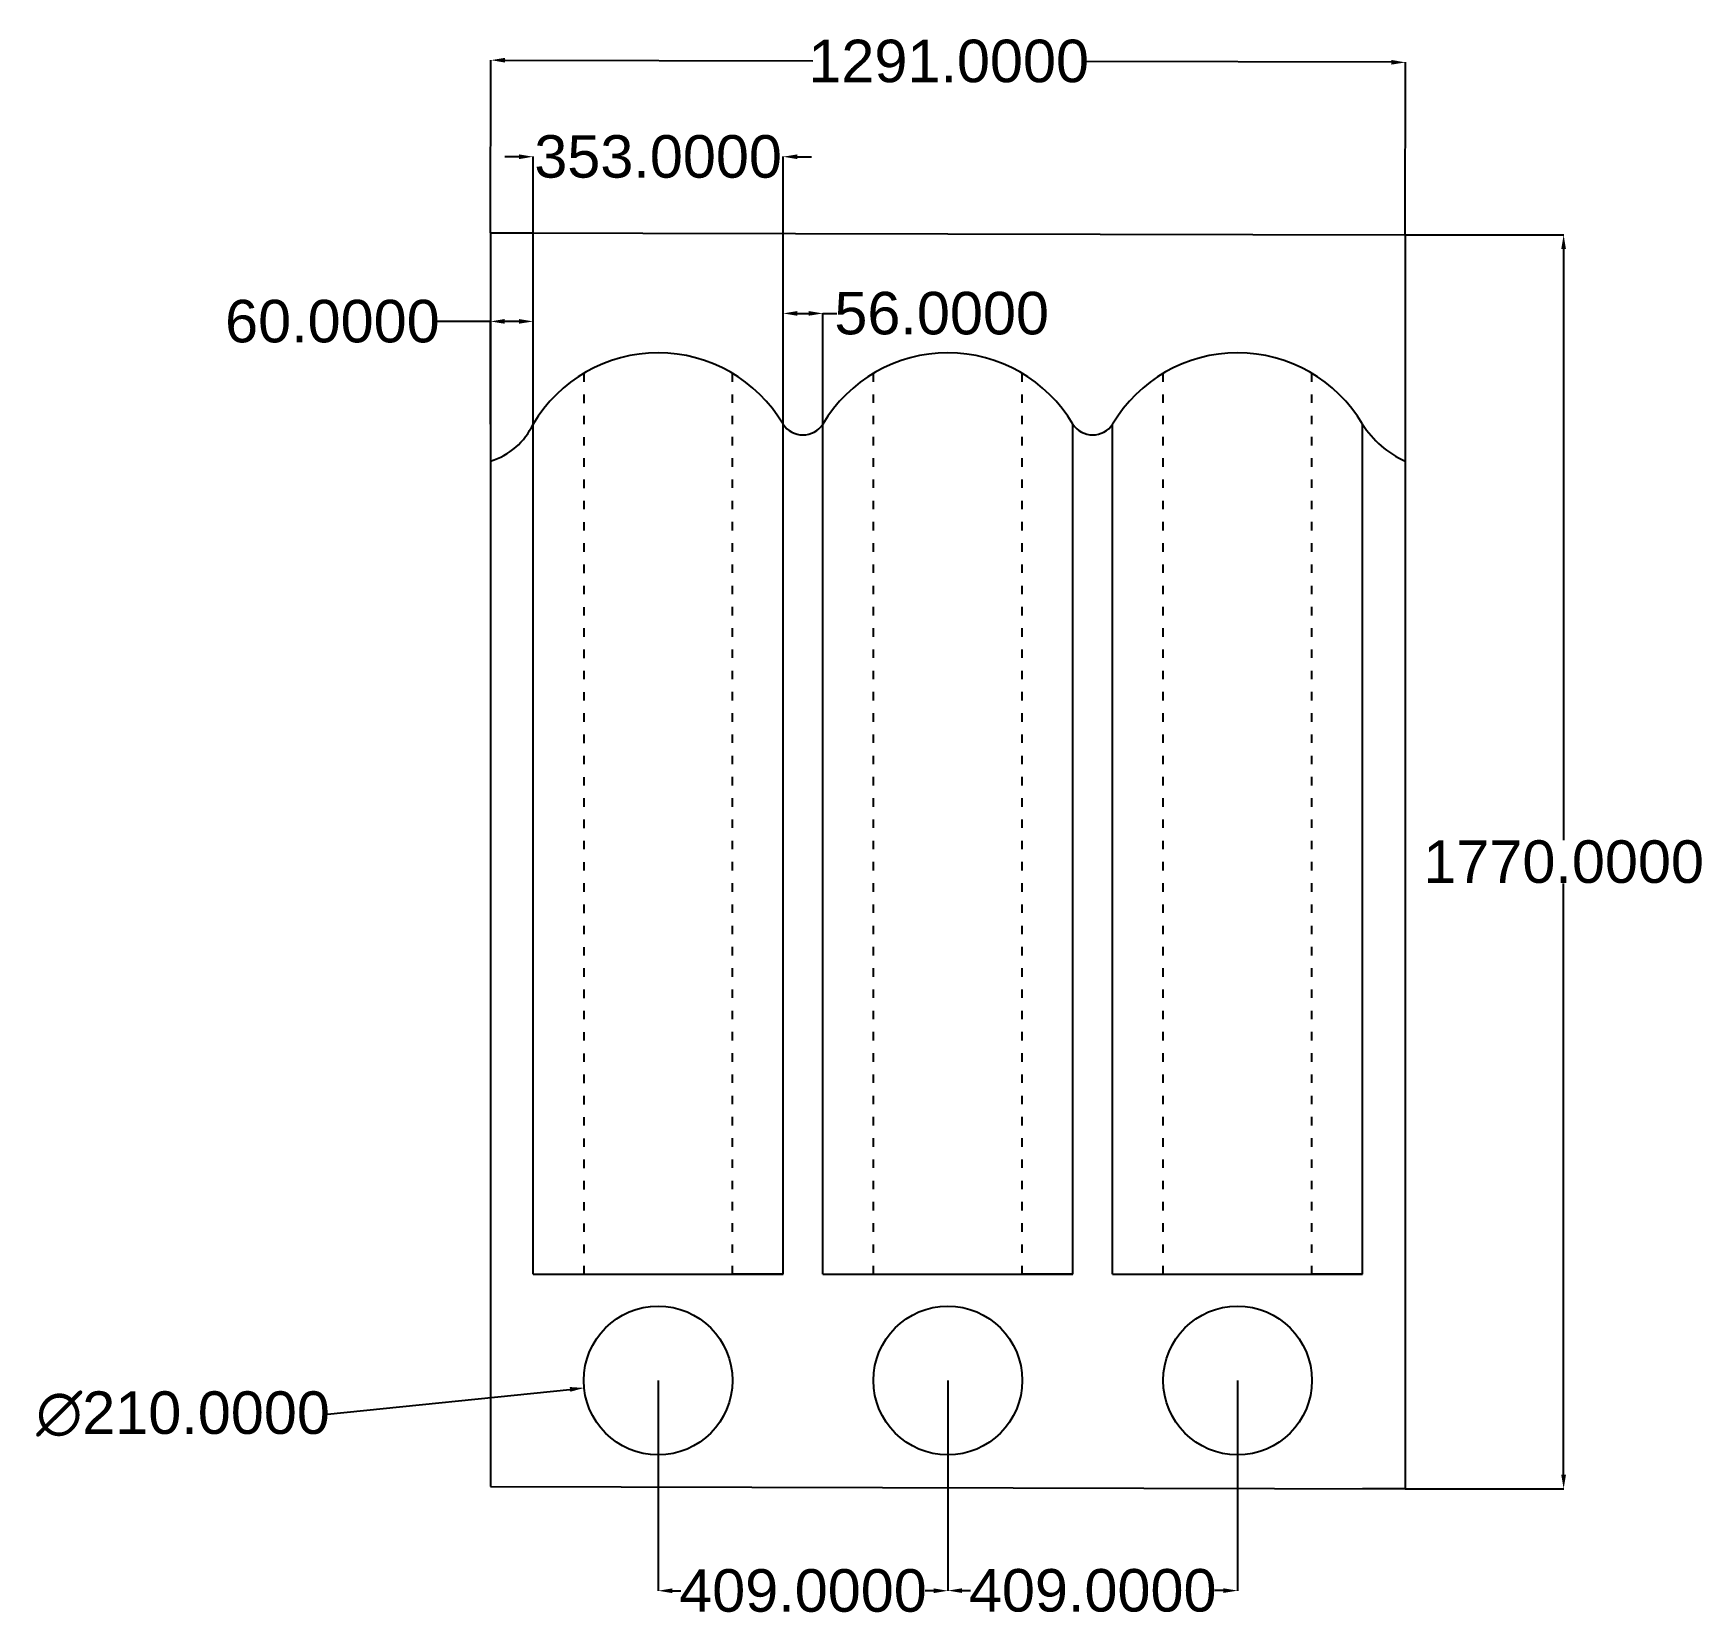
# Model space of a CAD drawing. Header units: inches. Extents: x 1404 to 3759, y 2513 to 4751.
import ezdxf

# ---------------------------------------------------------------- set-up
doc = ezdxf.new("R2010")
doc.units = ezdxf.units.IN
doc.header["$MEASUREMENT"] = 0
doc.linetypes.add('ACAD_ISO03W100', pattern=[30, 12, -18])
doc.styles.get("Standard").update_dxf_attribs({"font": 'arial.ttf'})
doc.dimstyles.new('Annotative', dxfattribs={"dimscale": 0, "dimtxt": 60, "dimasz": 20, "dimexe": 0.18, "dimexo": 0.0625, "dimgap": 0.09, "dimtad": 0, "dimtih": 1, "dimtoh": 1, "dimdec": 4, "dimzin": 0, "dimdsep": 46, "dimtxsty": 'Standard', "dimcen": 0.09, "dimclrd": 1, "dimclre": 1, "dimclrt": 1, "dimadec": 0, "dimazin": 0, "dimtfac": 1, "dimtdec": 4, "dimtofl": 0, "dimtmove": 0, "dimatfit": 3, "dimfxl": 1, "dimtolj": 1, "dimtzin": 0, "dimarcsym": 0})

# ---------------------------------------------------------------- blocks, each defined once
blk = doc.blocks.new('*D1')
at = {"color": 1, "lineweight": -2, "transparency": 16777216}
for p, q in [((3340.1, 4466.2), (3564.1, 4466.2)), ((3563.9, 4446.2), (3563.9, 3611.9)), ((3563.9, 2716.2), (3563.9, 3550.5)), ((3340.1, 2696.2), (3564.1, 2696.2))]:
    blk.add_line(p, q, dxfattribs=at)
at = {"color": 1, "transparency": 16777216}
for points in [[(3560.5, 4446.2), (3567.2, 4446.2), (3563.9, 4466.2)], [(3560.5, 2716.2), (3567.2, 2716.2), (3563.9, 2696.2)]]:
    blk.add_solid(points, dxfattribs=at)
at = {"layer": 'Defpoints', "color": 0, "transparency": 16777216}
for p in [(3340.1, 4466.2), (3340.1, 2696.2), (3563.9, 2696.2)]:
    blk.add_point(p, dxfattribs=at)
at = {"color": 1, "transparency": 16777216, "insert": (3563.9, 3581.2), "char_height": 60, "attachment_point": 5}
blk.add_mtext('\\A1;1770.0000', dxfattribs=at)
blk = doc.blocks.new('*D2')
at = {"color": 1, "lineweight": -2, "transparency": 16777216}
for p, q in [((2049.1, 4469.3), (2049.7, 4713.2)), ((2069.7, 4713), (2504.1, 4711.9)), ((3320.7, 4710), (2887.4, 4711)), ((3340.1, 4466.3), (3340.7, 4710.1))]:
    blk.add_line(p, q, dxfattribs=at)
at = {"color": 1, "transparency": 16777216}
for points in [[(2069.7, 4716.3), (2069.7, 4709.6), (2049.7, 4713)], [(3320.7, 4713.3), (3320.6, 4706.7), (3340.7, 4709.9)]]:
    blk.add_solid(points, dxfattribs=at)
at = {"layer": 'Defpoints', "color": 0, "transparency": 16777216}
for p in [(3340.7, 4709.9), (2049.1, 4469.3), (3340.1, 4466.2)]:
    blk.add_point(p, dxfattribs=at)
at = {"color": 1, "transparency": 16777216, "insert": (2695.8, 4711.5), "char_height": 60, "attachment_point": 5}
blk.add_mtext('\\A1;1291.0000', dxfattribs=at)
blk = doc.blocks.new('*D4')
at = {"color": 1, "linetype": 'Continuous', "lineweight": -2, "transparency": 16777216}
for p, q in [((1818.8, 2801.8), (2161.2, 2836.5)), ((2285.5, 2849.1), (2285.7, 2849.1)), ((2285.6, 2849), (2285.6, 2849.2))]:
    blk.add_line(p, q, dxfattribs=at)
at = {"color": 1, "linetype": 'Continuous', "transparency": 16777216}
blk.add_solid([(2160.9, 2839.9), (2161.6, 2833.2), (2181.1, 2838.6)], dxfattribs=at)
at = {"layer": 'Defpoints', "color": 0, "linetype": 'Continuous', "transparency": 16777216}
for p in [(2390, 2859.7), (2181.1, 2838.6)]:
    blk.add_point(p, dxfattribs=at)
at = {"color": 1, "linetype": 'Continuous', "transparency": 16777216, "insert": (1615, 2801.8), "char_height": 60, "attachment_point": 5}
blk.add_mtext('\\A1;∅210.0000', dxfattribs=at)
blk = doc.blocks.new('*D5')
at = {"color": 1, "linetype": 'Continuous', "lineweight": -2, "transparency": 16777216}
for p, q in [((2089.1, 4576.7), (2069.1, 4576.7)), ((2109.1, 4199.2), (2109.1, 4576.8)), ((2462.1, 4199.2), (2462.1, 4576.8)), ((2482.1, 4576.7), (2502.1, 4576.7))]:
    blk.add_line(p, q, dxfattribs=at)
at = {"color": 1, "linetype": 'Continuous', "transparency": 16777216}
for points in [[(2089.1, 4580), (2089.1, 4573.3), (2109.1, 4576.7)], [(2482.1, 4580), (2482.1, 4573.3), (2462.1, 4576.7)]]:
    blk.add_solid(points, dxfattribs=at)
at = {"layer": 'Defpoints', "color": 0, "linetype": 'Continuous', "transparency": 16777216}
for p in [(2462.1, 4576.7), (2109.1, 4199.1), (2462.1, 4199.1)]:
    blk.add_point(p, dxfattribs=at)
at = {"color": 1, "linetype": 'Continuous', "transparency": 16777216, "insert": (2285.6, 4576.7), "char_height": 60, "attachment_point": 5}
blk.add_mtext('\\A1;353.0000', dxfattribs=at)
blk = doc.blocks.new('*D7')
at = {"color": 1, "linetype": 'Continuous', "lineweight": -2, "transparency": 16777216}
for p, q in [((2694.6, 2849.1), (2694.6, 2552.3)), ((3103.6, 2849.1), (3103.6, 2552.3)), ((2714.6, 2552.5), (2726.7, 2552.5)), ((3083.6, 2552.5), (3071.4, 2552.5))]:
    blk.add_line(p, q, dxfattribs=at)
at = {"color": 1, "linetype": 'Continuous', "transparency": 16777216}
for points in [[(2714.6, 2555.8), (2714.6, 2549.2), (2694.6, 2552.5)], [(3083.6, 2555.8), (3083.6, 2549.2), (3103.6, 2552.5)]]:
    blk.add_solid(points, dxfattribs=at)
at = {"layer": 'Defpoints', "color": 0, "linetype": 'Continuous', "transparency": 16777216}
for p in [(2694.6, 2849.1), (3103.6, 2849.1), (3103.6, 2552.5)]:
    blk.add_point(p, dxfattribs=at)
at = {"color": 1, "linetype": 'Continuous', "transparency": 16777216, "insert": (2899.1, 2552.5), "char_height": 60, "attachment_point": 5}
blk.add_mtext('\\A1;409.0000', dxfattribs=at)
blk = doc.blocks.new('*D8')
at = {"color": 1, "linetype": 'Continuous', "lineweight": -2, "transparency": 16777216}
for p, q in [((2285.6, 2849.2), (2285.6, 2552.1)), ((2694.6, 2849.1), (2694.6, 2552.1)), ((2305.6, 2552.3), (2317.7, 2552.3)), ((2674.6, 2552.3), (2662.4, 2552.3))]:
    blk.add_line(p, q, dxfattribs=at)
at = {"color": 1, "linetype": 'Continuous', "transparency": 16777216}
for points in [[(2305.6, 2555.6), (2305.6, 2549), (2285.6, 2552.3)], [(2674.6, 2555.6), (2674.6, 2549), (2694.6, 2552.3)]]:
    blk.add_solid(points, dxfattribs=at)
at = {"layer": 'Defpoints', "color": 0, "linetype": 'Continuous', "transparency": 16777216}
for p in [(2285.6, 2849.2), (2694.6, 2849.1), (2694.6, 2552.3)]:
    blk.add_point(p, dxfattribs=at)
at = {"color": 1, "linetype": 'Continuous', "transparency": 16777216, "insert": (2490.1, 2552.3), "char_height": 60, "attachment_point": 5}
blk.add_mtext('\\A1;409.0000', dxfattribs=at)
blk = doc.blocks.new('*D9')
at = {"color": 1, "linetype": 'Continuous', "lineweight": -2, "transparency": 16777216}
for p, q in [((2462.1, 4199.2), (2462.1, 4355.7)), ((2482.1, 4355.5), (2498.1, 4355.5)), ((2518.1, 4199.2), (2518.1, 4355.7)), ((2518.1, 4355.5), (2538.1, 4355.5))]:
    blk.add_line(p, q, dxfattribs=at)
at = {"color": 1, "linetype": 'Continuous', "transparency": 16777216}
for points in [[(2482.1, 4358.8), (2482.1, 4352.2), (2462.1, 4355.5)], [(2498.1, 4358.8), (2498.1, 4352.2), (2518.1, 4355.5)]]:
    blk.add_solid(points, dxfattribs=at)
at = {"layer": 'Defpoints', "color": 0, "linetype": 'Continuous', "transparency": 16777216}
for p in [(2518.1, 4355.5), (2462.1, 4199.1), (2518.1, 4199.1)]:
    blk.add_point(p, dxfattribs=at)
at = {"color": 1, "linetype": 'Continuous', "transparency": 16777216, "insert": (2685.9, 4355.5), "char_height": 60, "attachment_point": 5}
blk.add_mtext('\\A1;56.0000', dxfattribs=at)
blk = doc.blocks.new('*D10')
at = {"color": 1, "linetype": 'Continuous', "lineweight": -2, "transparency": 16777216}
for p, q in [((2049.1, 4344.2), (1973.8, 4344.2)), ((2049.1, 4199.2), (2049.1, 4344.4)), ((2089.1, 4344.2), (2069.1, 4344.2)), ((2109.1, 4199.2), (2109.1, 4344.4))]:
    blk.add_line(p, q, dxfattribs=at)
at = {"color": 1, "linetype": 'Continuous', "transparency": 16777216}
for points in [[(2069.1, 4347.6), (2069.1, 4340.9), (2049.1, 4344.2)], [(2089.1, 4347.6), (2089.1, 4340.9), (2109.1, 4344.2)]]:
    blk.add_solid(points, dxfattribs=at)
at = {"layer": 'Defpoints', "color": 0, "linetype": 'Continuous', "transparency": 16777216}
for p in [(2109.1, 4344.2), (2049.1, 4199.1), (2109.1, 4199.1)]:
    blk.add_point(p, dxfattribs=at)
at = {"color": 1, "linetype": 'Continuous', "transparency": 16777216, "insert": (1825.8, 4344.2), "char_height": 60, "attachment_point": 5}
blk.add_mtext('\\A1;60.0000', dxfattribs=at)

msp = doc.modelspace()

# ---------------------------------------------------------------- linework, layer by layer
for p, q in [((2049.08001, 4469.28218), (3340.07637, 4466.21787)), ((2049.08001, 4469.28218), (2049.08001, 2699.28218)), ((2049.08001, 4469.28218), (2109.07984, 4469.13977)), ((2109.07984, 4469.13977), (2109.07984, 4469.13977)), ((2109.07984, 4469.13977), (2109.07984, 4469.13977)), ((3340.07637, 4466.21787), (3340.07637, 2696.21787)), ((2049.08001, 2699.28218), (3340.07637, 2696.21787))]:
    msp.add_line(p, q)
at = {"linetype": 'Continuous'}
for p, q in [((2109.07984, 4469.13977), (2109.07984, 4469.13977)), ((2109.07984, 4469.13977), (2109.07984, 4469.13977)), ((3280.07637, 4466.21787), (3280.07637, 4466.21787)), ((3280.07637, 4466.21787), (3280.07637, 4466.21787)), ((2109.07984, 2999.13977), (2109.07984, 4199.13977)), ((2462.07984, 2999.13977), (2462.07984, 4199.13977)), ((2518.07984, 2999.13977), (2518.07984, 4199.13977)), ((2871.07984, 2999.13977), (2871.07984, 4199.13977)), ((2927.07984, 2999.13977), (2927.07984, 4199.13977)), ((3280.07984, 2999.13977), (3280.07984, 4199.13977)), ((2109.07984, 2999.13977), (2462.07984, 2999.13977)), ((2109.07984, 2999.13977), (2462.07984, 2999.13977)), ((2109.07984, 2999.13977), (2285.57984, 2999.13977)), ((2109.07984, 2999.13977), (2180.57984, 2999.13977)), ((2462.07984, 2999.13977), (2390.57984, 2999.13977)), ((2462.07984, 2999.13977), (2390.57984, 2999.13977)), ((2518.07984, 2999.13977), (2871.07984, 2999.13977)), ((2518.07984, 2999.13977), (2694.57984, 2999.13977)), ((2518.07984, 2999.13977), (2589.57984, 2999.13977)), ((2518.07984, 2999.13977), (2589.57984, 2999.13977)), ((2871.07984, 2999.13977), (2799.57984, 2999.13977)), ((2871.07984, 2999.13977), (2799.57984, 2999.13977)), ((2927.07984, 2999.13977), (3280.07984, 2999.13977)), ((2927.07984, 2999.13977), (3103.57984, 2999.13977)), ((2927.07984, 2999.13977), (2998.57984, 2999.13977)), ((2927.07984, 2999.13977), (2998.57984, 2999.13977)), ((3280.07984, 2999.13977), (3208.57984, 2999.13977)), ((3280.07984, 2999.13977), (3208.57984, 2999.13977)), ((3340.07637, 2696.21787), (3280.07637, 2696.21787)), ((3340.07637, 2696.21787), (3280.07637, 2696.21787))]:
    msp.add_line(p, q, dxfattribs=at)
at = {"linetype": 'ACAD_ISO03W100'}
for p, q in [((2180.57984, 4270.96778), (2180.57984, 2999.13977)), ((2390.57984, 2999.13977), (2390.57984, 4270.96778)), ((2589.57984, 2999.13977), (2589.57984, 4270.96778)), ((2799.57984, 2999.13977), (2799.57984, 4270.96778)), ((2998.57984, 2999.13977), (2998.57984, 4270.96778)), ((3208.57984, 2999.13977), (3208.57984, 4270.96778))]:
    msp.add_line(p, q, dxfattribs=at)
at = {"linetype": 'Continuous'}
for centre in [(2285.57984, 2849.13977), (2694.57984, 2849.13977), (3103.57984, 2849.13977)]:
    msp.add_circle(centre, 105, dxfattribs=at)
for centre, radius, start, end in [((2285.57984, 4094.94652), 204.95971, 30.55462795, 149.44537205), ((2694.57984, 4094.94652), 204.95971, 30.55462795, 149.44537205), ((3103.57984, 4094.94652), 204.95971, 30.55462795, 149.44537205), ((2021.3695, 4239.74521), 96.65354, 286.66045675, 335.1582557), ((2490.07984, 4217.51456), 33.49079, 213.27459609, 326.72540391), ((2899.07984, 4217.51456), 33.49079, 213.27459609, 326.72540391), ((3395.98499, 4272.2799), 137.05285, 212.25333452, 245.92483496)]:
    msp.add_arc(centre, radius, start, end, dxfattribs=at)

# ---------------------------------------------------------------- dimensions: what is measured, and where the dimension line sits
for base, p1, p2, angle, picture, middle, dimtype in [((3340.65487, 4709.93759), (2049.08001, 4469.28218), (3340.07637, 4466.21787), 359.86400266, '*D2', (2695.76273, 4711.46831), 161), ((3563.87824, 2696.21787), (3340.07637, 4466.21787), (3340.07637, 2696.21787), 90, '*D1', (3563.87824, 3581.21787), 160)]:
    dim = msp.add_linear_dim(base=base, p1=p1, p2=p2, angle=angle, dimstyle='Annotative')
    dim.commit()
    dim.dimension.update_dxf_attribs({"geometry": picture, "text_midpoint": middle, "dimtype": dimtype})
for base, p1, p2, picture, middle in [((2462.07984, 4576.65107), (2109.07984, 4199.13977), (2462.07984, 4199.13977), '*D5', (2285.57984, 4576.65107)), ((2109.08001, 4344.23786), (2049.08001, 4199.13977), (2109.08001, 4199.13977), '*D10', (1825.83202, 4344.23786))]:
    dim = msp.add_linear_dim(base=base, p1=p1, p2=p2, dimstyle='Annotative', dxfattribs=at)
    dim.commit()
    dim.dimension.update_dxf_attribs({"geometry": picture, "text_midpoint": middle, "dimtype": 160})
for base, p1, p2, picture, middle in [((2518.07984, 4355.49527), (2462.07984, 4199.13977), (2518.07984, 4199.13977), '*D9', (2685.91882, 4355.49527)), ((2694.57984, 2552.31361), (2285.57984, 2849.22977), (2694.57984, 2849.13977), '*D8', (2490.07984, 2552.31361)), ((3103.57984, 2552.49361), (2694.57984, 2849.13977), (3103.57984, 2849.13977), '*D7', (2899.07984, 2552.49361))]:
    dim = msp.add_linear_dim(base=base, p1=p1, p2=p2, dimstyle='Annotative', dxfattribs=at)
    dim.commit()
    dim.dimension.update_dxf_attribs({"geometry": picture, "text_midpoint": middle})
dim = msp.add_diameter_dim_2p(p1=(2390.04456, 2859.72856), p2=(2181.11512, 2838.55098), dimstyle='Annotative', dxfattribs=at)
dim.commit()
dim.dimension.update_dxf_attribs({"geometry": '*D4', "text_midpoint": (1818.7872, 2801.82457), "dimtype": 163})

doc.saveas('drawing.dxf')
